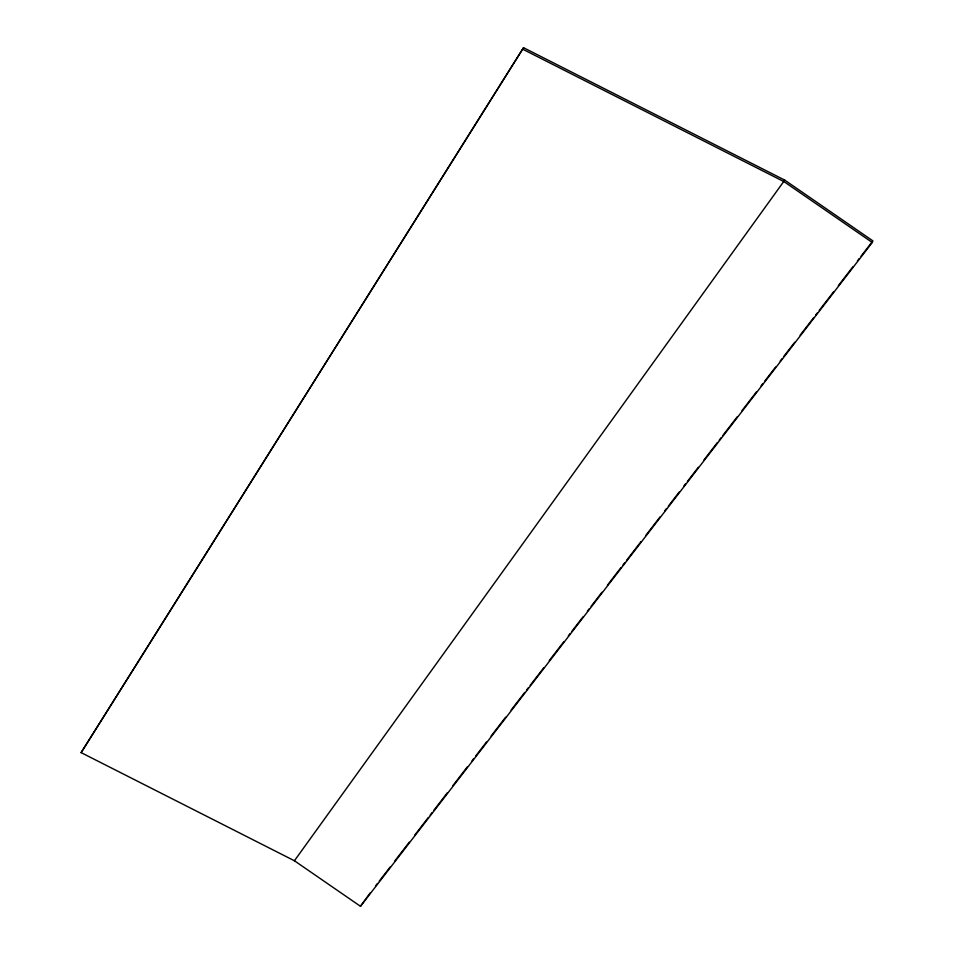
<?xml version="1.0" encoding="UTF-8"?>
<svg xmlns="http://www.w3.org/2000/svg" width="954" height="954" viewBox="0 0 954 954"><rect width="100%" height="100%" fill="white"/><g stroke="black" fill="none" stroke-linecap="round" stroke-linejoin="round"><path stroke-width="1.43" d="M81.126 752.623L523.531 47.7L784.737 180.115L872.874 240.885L872.266 242.483L360.481 906.3L294.416 860.758L81.126 752.623L523.531 47.7M360.481 906.3L370.176 892.92M784.737 180.115L294.416 860.758M375.626 885.837L377.45 883.487M379.263 881.126L390.174 866.971M394.717 861.08L409.266 842.215M414.716 835.144L428.358 817.459M430.171 815.098L431.983 812.736M433.808 810.375L447.438 792.691M452.9 785.619L467.436 766.754M471.991 760.863L473.804 758.502M475.617 756.14L486.528 741.997M491.071 736.094L505.62 717.229M511.07 710.158L524.712 692.473M526.525 690.112L528.349 687.751M530.162 685.401L543.804 667.717M549.254 660.633L563.802 641.768M568.346 635.877L570.158 633.516M571.983 631.154L582.894 617.011M587.437 611.12L589.25 608.759M591.075 606.398L601.974 592.255M607.436 585.172L621.066 567.487M622.89 565.126L624.703 562.777M626.528 560.415L641.064 541.55M645.608 535.659L660.156 516.794M664.699 510.891L666.524 508.53M668.337 506.18L679.248 492.025M683.791 486.135L685.604 483.773M687.429 481.412L698.34 467.269M703.79 460.198L717.42 442.501M719.244 440.152L721.057 437.791M722.882 435.429L737.43 416.564M741.973 410.673L756.51 391.808M761.065 385.905L762.878 383.556M764.691 381.195L775.602 367.04M780.145 361.149L781.97 358.787M783.783 356.438L794.694 342.283M800.144 335.212L813.786 317.527M815.598 315.166L817.423 312.805M819.236 310.444L833.784 291.578M838.327 285.687L852.876 266.822M857.419 260.931L859.232 258.57M861.057 256.209L871.968 242.066M522.923 49.298L784.128 181.713L872.266 242.483"/></g></svg>
